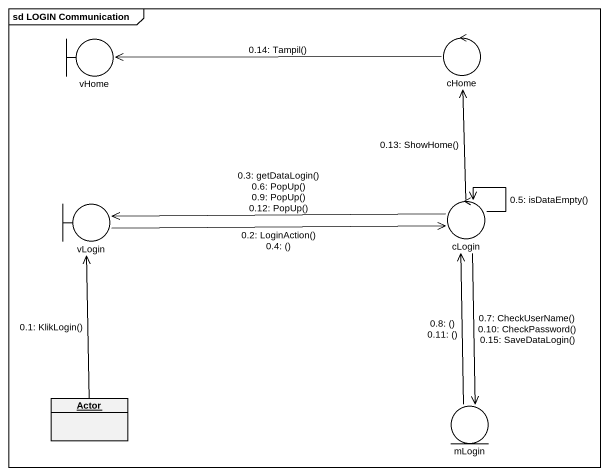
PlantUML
@startuml
mainframe sd LOGIN Communication
allowmixing
hide circle
hide empty members
boundary vHome
control cHome
control cLogin
boundary vLogin
object "Actor" as Actor_
entity mLogin
Actor_ -up-> vLogin : 0.1: KlikLogin()
vLogin -right-> cLogin : 0.2: LoginAction()\n0.4: ()
cLogin -left-> vLogin : 0.3: getDataLogin()\n0.6: PopUp()\n0.9: PopUp()\n0.12: PopUp()
cLogin --> cLogin : 0.5: isDataEmpty()
cLogin --> mLogin : 0.7: CheckUserName()\n0.10: CheckPassword()\n0.15: SaveDataLogin()
mLogin -up-> cLogin : 0.8: ()\n0.11: ()
cLogin -up-> cHome : 0.13: ShowHome()
cHome -left-> vHome : 0.14: Tampil()
@enduml
